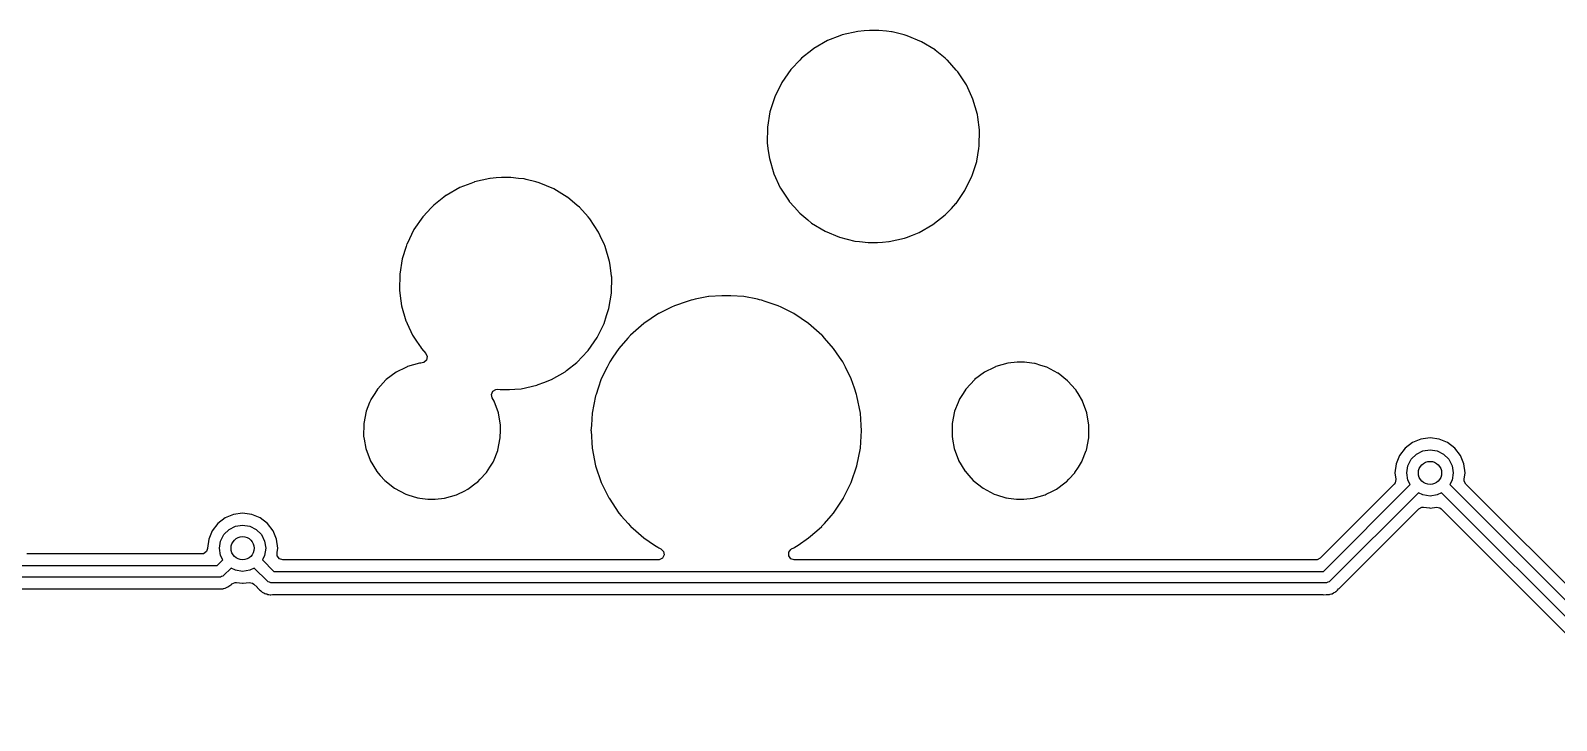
# Model space of a CAD drawing. Extents: x 0.6 to 14.8, y -5.2 to -0.6.
# Drawn here: x 2.549 to 3.586, y -2.127 to -1.658 of the extents above; entities that cross this region are included whole.
import ezdxf

# ---------------------------------------------------------------- set-up
doc = ezdxf.new("R2010")
doc.units = 0
doc.header["$MEASUREMENT"] = 0
doc.layers.add('BLACK', color=7, linetype='CONTINUOUS')

msp = doc.modelspace()

# ---------------------------------------------------------------- linework, layer by layer
at = {"layer": 'BLACK', "linetype": 'CONTINUOUS'}
for p, q in [((3.11097, -1.65845), (3.10052, -1.66081)), ((3.11112, -1.65844), (3.11097, -1.65845)), ((3.11536, -1.65812), (3.11112, -1.65844)), ((3.11112, -1.65844), (3.11112, -1.65844)), ((3.11893, -1.65785), (3.11536, -1.65812)), ((3.12531, -1.65785), (3.11893, -1.65785)), ((3.13046, -1.65837), (3.12531, -1.65785)), ((3.13406, -1.65874), (3.13046, -1.65837)), ((3.1342, -1.65875), (3.13406, -1.65874)), ((3.13406, -1.65874), (3.13406, -1.65874)), ((3.13434, -1.65879), (3.1342, -1.65875)), ((3.14253, -1.66086), (3.13434, -1.65879)), ((3.13434, -1.65879), (3.13434, -1.65879)), ((3.09054, -1.66469), (3.08124, -1.67001)), ((3.0989, -1.66144), (3.09054, -1.66469)), ((3.10039, -1.66086), (3.0989, -1.66144)), ((3.10052, -1.66081), (3.10039, -1.66086)), ((3.10039, -1.66086), (3.10039, -1.66086)), ((3.14458, -1.66139), (3.14253, -1.66086)), ((3.15446, -1.66553), (3.14458, -1.66139)), ((3.16362, -1.67109), (3.15446, -1.66553)), ((3.07161, -1.67794), (3.06601, -1.68389)), ((3.07283, -1.67664), (3.07161, -1.67794)), ((3.07976, -1.67118), (3.07283, -1.67664)), ((3.08113, -1.6701), (3.07976, -1.67118)), ((3.08124, -1.67001), (3.08113, -1.6701)), ((3.08113, -1.6701), (3.08113, -1.6701)), ((3.16373, -1.67118), (3.16362, -1.67109)), ((3.17042, -1.67674), (3.16373, -1.67118)), ((3.17186, -1.67794), (3.17042, -1.67674)), ((3.17195, -1.67804), (3.17186, -1.67794)), ((3.17801, -1.68483), (3.17195, -1.67804)), ((3.17195, -1.67804), (3.17195, -1.67804)), ((3.06549, -1.68444), (3.05938, -1.69324)), ((3.06601, -1.68389), (3.06549, -1.68444)), ((3.17899, -1.68593), (3.17801, -1.68483)), ((3.18486, -1.69488), (3.17899, -1.68593)), ((3.05938, -1.69324), (3.05465, -1.70285)), ((3.18669, -1.69885), (3.18486, -1.69488)), ((3.1886, -1.70299), (3.18669, -1.69885)), ((3.05465, -1.70285), (3.05138, -1.71305)), ((3.18935, -1.70461), (3.1886, -1.70299)), ((3.19234, -1.7149), (3.18935, -1.70461)), ((3.05138, -1.71305), (3.04966, -1.72362)), ((3.19259, -1.71673), (3.19234, -1.7149)), ((3.19376, -1.72533), (3.19259, -1.71673)), ((3.04966, -1.72362), (3.04952, -1.73433)), ((3.19365, -1.73622), (3.19379, -1.72551)), ((3.19379, -1.72551), (3.19376, -1.72533)), ((3.04952, -1.73433), (3.04954, -1.73448)), ((3.04954, -1.73448), (3.05024, -1.73964)), ((3.04954, -1.73448), (3.04954, -1.73448)), ((3.05024, -1.73964), (3.05096, -1.74495)), ((3.19193, -1.74679), (3.19335, -1.73802)), ((3.19335, -1.73802), (3.19362, -1.73636)), ((3.19362, -1.73636), (3.19365, -1.73622)), ((3.19362, -1.73636), (3.19362, -1.73636)), ((3.05096, -1.74495), (3.05396, -1.75523)), ((3.18884, -1.75642), (3.19188, -1.74693)), ((3.19188, -1.74693), (3.19193, -1.74679)), ((2.848, -1.76179), (2.84054, -1.76469)), ((2.85039, -1.76086), (2.848, -1.76179)), ((2.85052, -1.76081), (2.85039, -1.76086)), ((2.85039, -1.76086), (2.85039, -1.76086)), ((2.86097, -1.75845), (2.85052, -1.76081)), ((2.86112, -1.75844), (2.86097, -1.75845)), ((2.86536, -1.75812), (2.86112, -1.75844)), ((2.86112, -1.75844), (2.86112, -1.75844)), ((2.86893, -1.75785), (2.86536, -1.75812)), ((2.87531, -1.75785), (2.86893, -1.75785)), ((2.88046, -1.75837), (2.87531, -1.75785)), ((2.88406, -1.75874), (2.88046, -1.75837)), ((2.8842, -1.75875), (2.88406, -1.75874)), ((2.88406, -1.75874), (2.88406, -1.75874)), ((2.88555, -1.75909), (2.8842, -1.75875)), ((2.89219, -1.76078), (2.88555, -1.75909)), ((2.89458, -1.76139), (2.89219, -1.76078)), ((2.90446, -1.76553), (2.89458, -1.76139)), ((3.05396, -1.75523), (3.05402, -1.75536)), ((3.05402, -1.75536), (3.05402, -1.75536)), ((3.05402, -1.75536), (3.05836, -1.76476)), ((3.18392, -1.7666), (3.18866, -1.75699)), ((3.18866, -1.75699), (3.18884, -1.75642)), ((2.82976, -1.77118), (2.82283, -1.77664)), ((2.83113, -1.7701), (2.82976, -1.77118)), ((2.83124, -1.77001), (2.83113, -1.7701)), ((2.83113, -1.7701), (2.83113, -1.7701)), ((2.84054, -1.76469), (2.83124, -1.77001)), ((2.91362, -1.77109), (2.90446, -1.76553)), ((2.91373, -1.77118), (2.91362, -1.77109)), ((2.92042, -1.77674), (2.91373, -1.77118)), ((3.05836, -1.76476), (3.05845, -1.76496)), ((3.05845, -1.76496), (3.06432, -1.77392)), ((3.17782, -1.7754), (3.18392, -1.7666)), ((2.82117, -1.7784), (2.81559, -1.78433)), ((2.82283, -1.77664), (2.82117, -1.7784)), ((2.92186, -1.77794), (2.92042, -1.77674)), ((2.92195, -1.77804), (2.92186, -1.77794)), ((2.92777, -1.78456), (2.92195, -1.77804)), ((2.92195, -1.77804), (2.92195, -1.77804)), ((3.06432, -1.77392), (3.06441, -1.77402)), ((3.06441, -1.77402), (3.06441, -1.77402)), ((3.06441, -1.77402), (3.068, -1.77804)), ((3.068, -1.77804), (3.07145, -1.78191)), ((3.07145, -1.78191), (3.07156, -1.782)), ((3.07156, -1.782), (3.07156, -1.782)), ((3.07156, -1.782), (3.07709, -1.7866)), ((3.16207, -1.78983), (3.17048, -1.7832)), ((3.17048, -1.7832), (3.17467, -1.77875)), ((3.17467, -1.77875), (3.17772, -1.77551)), ((3.17772, -1.77551), (3.17782, -1.7754)), ((3.17772, -1.77551), (3.17772, -1.77551)), ((2.80938, -1.79324), (2.80465, -1.80285)), ((2.81549, -1.78444), (2.80938, -1.79324)), ((2.81559, -1.78433), (2.81549, -1.78444)), ((2.92899, -1.78593), (2.92777, -1.78456)), ((2.93486, -1.79488), (2.92899, -1.78593)), ((3.07709, -1.7866), (3.07969, -1.78876)), ((3.07969, -1.78876), (3.08884, -1.79431)), ((3.08884, -1.79431), (3.09872, -1.79846)), ((3.15277, -1.79515), (3.16207, -1.78983)), ((2.80404, -1.80475), (2.80138, -1.81305)), ((2.8046, -1.80299), (2.80404, -1.80475)), ((2.80465, -1.80285), (2.8046, -1.80299)), ((2.93717, -1.79989), (2.93486, -1.79488)), ((2.9386, -1.80299), (2.93717, -1.79989)), ((2.93935, -1.80461), (2.9386, -1.80299)), ((2.94234, -1.8149), (2.93935, -1.80461)), ((3.09872, -1.79846), (3.1091, -1.80109)), ((3.1091, -1.80109), (3.10925, -1.80111)), ((3.10925, -1.80111), (3.10925, -1.80111)), ((3.10925, -1.80111), (3.11212, -1.8014)), ((3.11212, -1.8014), (3.118, -1.80199)), ((3.118, -1.80199), (3.12437, -1.80199)), ((3.12437, -1.80199), (3.12794, -1.80172)), ((3.12794, -1.80172), (3.13219, -1.80141)), ((3.13219, -1.80141), (3.13234, -1.8014)), ((3.13219, -1.80141), (3.13219, -1.80141)), ((3.13234, -1.8014), (3.14278, -1.79903)), ((3.14278, -1.79903), (3.14417, -1.79849)), ((3.14417, -1.79849), (3.14816, -1.79694)), ((3.14816, -1.79694), (3.15277, -1.79515)), ((2.80138, -1.81305), (2.79966, -1.82362)), ((2.94269, -1.81744), (2.94234, -1.8149)), ((2.79966, -1.82362), (2.79952, -1.83433)), ((2.94369, -1.82483), (2.94269, -1.81744)), ((2.94365, -1.83622), (2.94379, -1.82551)), ((2.94379, -1.82551), (2.94369, -1.82483)), ((2.79952, -1.83433), (2.79954, -1.83448)), ((2.79954, -1.83448), (2.79954, -1.83448)), ((2.79954, -1.83448), (2.80004, -1.83817)), ((2.80004, -1.83817), (2.80096, -1.84495)), ((2.80096, -1.84495), (2.80396, -1.85523)), ((2.94193, -1.84679), (2.94362, -1.83637)), ((2.94362, -1.83636), (2.94365, -1.83622)), ((2.94362, -1.83637), (2.94362, -1.83636)), ((2.94362, -1.83636), (2.94362, -1.83636)), ((2.9844, -1.84599), (2.97579, -1.85023)), ((2.98647, -1.84497), (2.9844, -1.84599)), ((2.99518, -1.84201), (2.98647, -1.84497)), ((2.99773, -1.84115), (2.99518, -1.84201)), ((2.99786, -1.84111), (2.99773, -1.84115)), ((2.99773, -1.84115), (2.99773, -1.84115)), ((2.99903, -1.84087), (2.99786, -1.84111)), ((3.00041, -1.8406), (2.99903, -1.84087)), ((3.00965, -1.83876), (3.00041, -1.8406)), ((3.00978, -1.83875), (3.00965, -1.83876)), ((3.01859, -1.83817), (3.00978, -1.83875)), ((3.00978, -1.83875), (3.00978, -1.83875)), ((3.01865, -1.83817), (3.01859, -1.83817)), ((3.01859, -1.83817), (3.01859, -1.83817)), ((3.02466, -1.83817), (3.01865, -1.83817)), ((3.02472, -1.83817), (3.02466, -1.83817)), ((3.03353, -1.83875), (3.02472, -1.83817)), ((3.02472, -1.83817), (3.02472, -1.83817)), ((3.03366, -1.83876), (3.03353, -1.83875)), ((3.03353, -1.83875), (3.03353, -1.83875)), ((3.04289, -1.8406), (3.03366, -1.83876)), ((3.04428, -1.84087), (3.04289, -1.8406)), ((3.04545, -1.84111), (3.04428, -1.84087)), ((3.04557, -1.84115), (3.04545, -1.84111)), ((3.04813, -1.84201), (3.04557, -1.84115)), ((3.04557, -1.84115), (3.04557, -1.84115)), ((3.05684, -1.84497), (3.04813, -1.84201)), ((3.05891, -1.84599), (3.05684, -1.84497)), ((3.06751, -1.85023), (3.05891, -1.84599)), ((2.80396, -1.85523), (2.80402, -1.85536)), ((2.80402, -1.85536), (2.80402, -1.85536)), ((2.80402, -1.85536), (2.80483, -1.85712)), ((2.93866, -1.85699), (2.94035, -1.85171)), ((2.94035, -1.85171), (2.94188, -1.84693)), ((2.94188, -1.84693), (2.94193, -1.84679)), ((2.97568, -1.85029), (2.96568, -1.85697)), ((2.97579, -1.85023), (2.97568, -1.85029)), ((2.97579, -1.85023), (2.97579, -1.85023)), ((3.06763, -1.85029), (3.06751, -1.85023)), ((3.06751, -1.85023), (3.06751, -1.85023)), ((3.07763, -1.85697), (3.06763, -1.85029)), ((2.80483, -1.85712), (2.80845, -1.86496)), ((2.80845, -1.86496), (2.81107, -1.86897)), ((2.92782, -1.8754), (2.93392, -1.8666)), ((2.93392, -1.8666), (2.93866, -1.85699)), ((2.95484, -1.86695), (2.94871, -1.87395)), ((2.95655, -1.865), (2.95484, -1.86695)), ((2.95664, -1.8649), (2.95655, -1.865)), ((2.96568, -1.85697), (2.95664, -1.8649)), ((3.08667, -1.8649), (3.07763, -1.85697)), ((3.08676, -1.865), (3.08667, -1.8649)), ((3.08847, -1.86695), (3.08676, -1.865)), ((3.0946, -1.87395), (3.08847, -1.86695)), ((2.81107, -1.86897), (2.81418, -1.8737)), ((2.81418, -1.8737), (2.81432, -1.87392)), ((2.81432, -1.87392), (2.81441, -1.87402)), ((2.81441, -1.87402), (2.81441, -1.87402)), ((2.81441, -1.87402), (2.81742, -1.87739)), ((2.92359, -1.87989), (2.92772, -1.87551)), ((2.92772, -1.87551), (2.92782, -1.8754)), ((2.92772, -1.87551), (2.92772, -1.87551)), ((2.94871, -1.87395), (2.94465, -1.88001)), ((3.09866, -1.88001), (3.0946, -1.87395)), ((2.80384, -1.88688), (2.79727, -1.89012)), ((2.80477, -1.88643), (2.80384, -1.88688)), ((2.80493, -1.88635), (2.80477, -1.88643)), ((2.80477, -1.88643), (2.80477, -1.88643)), ((2.81315, -1.88403), (2.80493, -1.88635)), ((2.81403, -1.88395), (2.81315, -1.88403)), ((2.81487, -1.88387), (2.81403, -1.88395)), ((2.81608, -1.88356), (2.81487, -1.88387)), ((2.81788, -1.88195), (2.81608, -1.88356)), ((2.81742, -1.87739), (2.81839, -1.8796)), ((2.81839, -1.8796), (2.81788, -1.88195)), ((2.91311, -1.88901), (2.92015, -1.88346)), ((2.92015, -1.88346), (2.92048, -1.8832)), ((2.92048, -1.8832), (2.92359, -1.87989)), ((2.94062, -1.8868), (2.9367, -1.89473)), ((2.94197, -1.88406), (2.94062, -1.8868)), ((2.94202, -1.88395), (2.94197, -1.88406)), ((2.94197, -1.88406), (2.94197, -1.88406)), ((2.94252, -1.8832), (2.94202, -1.88395)), ((2.94465, -1.88001), (2.94252, -1.8832)), ((3.10079, -1.8832), (3.09866, -1.88001)), ((3.10128, -1.88395), (3.10079, -1.8832)), ((3.10134, -1.88406), (3.10128, -1.88395)), ((3.10269, -1.8868), (3.10134, -1.88406)), ((3.10134, -1.88406), (3.10134, -1.88406)), ((3.1066, -1.89473), (3.10269, -1.8868)), ((3.20384, -1.88688), (3.19727, -1.89012)), ((3.20477, -1.88643), (3.20384, -1.88688)), ((3.20493, -1.88635), (3.20477, -1.88643)), ((3.20477, -1.88643), (3.20477, -1.88643)), ((3.21315, -1.88403), (3.20493, -1.88635)), ((3.21949, -1.88344), (3.21315, -1.88403)), ((3.22442, -1.88344), (3.21949, -1.88344)), ((3.22934, -1.88403), (3.22442, -1.88344)), ((3.23118, -1.88424), (3.22934, -1.88403)), ((3.23136, -1.88427), (3.23118, -1.88424)), ((3.23118, -1.88424), (3.23118, -1.88424)), ((3.23153, -1.88432), (3.23136, -1.88427)), ((3.23557, -1.88557), (3.23153, -1.88432)), ((3.23153, -1.88432), (3.23153, -1.88432)), ((3.23952, -1.8868), (3.23557, -1.88557)), ((3.24707, -1.89078), (3.23952, -1.8868)), ((2.7903, -1.89537), (2.78476, -1.90136)), ((2.79042, -1.89523), (2.7903, -1.89537)), ((2.79727, -1.89012), (2.79042, -1.89523)), ((2.8939, -1.8986), (2.8977, -1.89712)), ((2.8977, -1.89712), (2.90277, -1.89515)), ((2.90277, -1.89515), (2.91207, -1.88983)), ((2.91207, -1.88983), (2.91311, -1.88901)), ((2.9367, -1.89473), (2.93455, -1.90109)), ((3.10876, -1.90109), (3.1066, -1.89473)), ((3.1903, -1.89537), (3.18476, -1.90136)), ((3.19042, -1.89523), (3.1903, -1.89537)), ((3.19727, -1.89012), (3.19042, -1.89523)), ((3.24722, -1.89089), (3.24707, -1.89078)), ((3.25362, -1.89594), (3.24722, -1.89089)), ((3.25378, -1.89606), (3.25362, -1.89594)), ((3.2539, -1.8962), (3.25378, -1.89606)), ((3.25897, -1.90198), (3.2539, -1.8962)), ((2.78269, -1.90457), (2.78007, -1.90873)), ((2.78453, -1.90166), (2.78269, -1.90457)), ((2.78462, -1.90151), (2.78453, -1.90166)), ((2.78453, -1.90166), (2.78453, -1.90166)), ((2.78476, -1.90136), (2.78462, -1.90151)), ((2.86197, -1.90533), (2.86293, -1.90312)), ((2.86251, -1.90768), (2.86197, -1.90533)), ((2.86378, -1.90983), (2.86251, -1.90768)), ((2.86293, -1.90312), (2.865, -1.90189)), ((2.865, -1.90189), (2.86625, -1.90181)), ((2.86625, -1.90181), (2.868, -1.90199)), ((2.868, -1.90199), (2.87437, -1.90199)), ((2.87437, -1.90199), (2.87794, -1.90172)), ((2.87794, -1.90172), (2.88219, -1.90141)), ((2.88219, -1.90141), (2.88234, -1.9014)), ((2.88219, -1.90141), (2.88219, -1.90141)), ((2.88234, -1.9014), (2.89278, -1.89903)), ((2.89278, -1.89903), (2.8939, -1.8986)), ((2.93284, -1.90612), (2.93049, -1.91792)), ((2.93311, -1.90533), (2.93284, -1.90612)), ((2.93455, -1.90109), (2.93311, -1.90533)), ((3.1102, -1.90533), (3.10876, -1.90109)), ((3.11047, -1.90612), (3.1102, -1.90533)), ((3.11282, -1.91792), (3.11047, -1.90612)), ((3.18269, -1.90457), (3.18007, -1.90873)), ((3.18453, -1.90166), (3.18269, -1.90457)), ((3.18462, -1.90151), (3.18453, -1.90166)), ((3.18453, -1.90166), (3.18453, -1.90166)), ((3.18476, -1.90136), (3.18462, -1.90151)), ((3.25941, -1.90249), (3.25897, -1.90198)), ((3.25951, -1.90264), (3.25941, -1.90249)), ((3.26076, -1.90475), (3.25951, -1.90264)), ((3.25951, -1.90264), (3.25951, -1.90264)), ((3.26369, -1.90967), (3.26076, -1.90475)), ((2.7769, -1.91666), (2.77523, -1.92504)), ((2.77925, -1.91077), (2.7769, -1.91666)), ((2.78, -1.9089), (2.77925, -1.91077)), ((2.78007, -1.90873), (2.78, -1.9089)), ((2.78, -1.9089), (2.78, -1.9089)), ((2.86674, -1.91784), (2.86378, -1.90983)), ((2.86819, -1.92626), (2.86674, -1.91784)), ((2.93048, -1.91805), (2.92996, -1.92608)), ((2.93049, -1.91792), (2.93048, -1.91805)), ((2.93048, -1.91805), (2.93048, -1.91805)), ((3.11282, -1.91805), (3.11282, -1.91792)), ((3.11335, -1.92608), (3.11282, -1.91805)), ((3.11282, -1.91805), (3.11282, -1.91805)), ((3.1769, -1.91666), (3.17523, -1.92504)), ((3.17925, -1.91077), (3.1769, -1.91666)), ((3.18, -1.9089), (3.17925, -1.91077)), ((3.18007, -1.90873), (3.18, -1.9089)), ((3.18, -1.9089), (3.18, -1.9089)), ((3.26378, -1.90983), (3.26369, -1.90967)), ((3.26369, -1.90967), (3.26369, -1.90967)), ((3.26674, -1.91784), (3.26378, -1.90983)), ((3.26819, -1.92626), (3.26674, -1.91784)), ((2.77522, -1.92644), (2.77513, -1.93281)), ((2.77523, -1.92504), (2.77522, -1.92644)), ((2.86814, -1.92963), (2.86818, -1.92644)), ((2.86818, -1.92644), (2.86819, -1.92626)), ((2.86818, -1.92644), (2.86818, -1.92644)), ((2.92996, -1.92608), (2.9297, -1.92992)), ((3.1136, -1.92992), (3.11335, -1.92608)), ((3.17522, -1.92644), (3.17513, -1.93281)), ((3.17523, -1.92504), (3.17522, -1.92644)), ((3.26814, -1.92963), (3.26818, -1.92644)), ((3.26818, -1.92644), (3.26819, -1.92626)), ((3.26818, -1.92644), (3.26818, -1.92644)), ((2.77513, -1.93281), (2.77512, -1.93358)), ((2.77512, -1.93358), (2.77515, -1.93376)), ((2.77515, -1.93376), (2.7755, -1.93578)), ((2.77515, -1.93376), (2.77515, -1.93376)), ((2.7755, -1.93578), (2.77657, -1.942)), ((2.86641, -1.94318), (2.86807, -1.9348)), ((2.86807, -1.9348), (2.86814, -1.92963)), ((2.9297, -1.92992), (2.92971, -1.93005)), ((2.92971, -1.93005), (2.93048, -1.9418)), ((3.11282, -1.9418), (3.11336, -1.93358)), ((3.11336, -1.93358), (3.11359, -1.93005)), ((3.11359, -1.93005), (3.1136, -1.92992)), ((3.17513, -1.93281), (3.17512, -1.93358)), ((3.17512, -1.93358), (3.17515, -1.93376)), ((3.17515, -1.93376), (3.1755, -1.93578)), ((3.17515, -1.93376), (3.17515, -1.93376)), ((3.1755, -1.93578), (3.17657, -1.942)), ((3.26641, -1.94318), (3.26807, -1.9348)), ((3.26807, -1.9348), (3.26814, -1.92963)), ((3.48808, -1.93801), (3.48314, -1.9418)), ((3.49383, -1.93563), (3.48808, -1.93801)), ((3.5, -1.93482), (3.49383, -1.93563)), ((3.50617, -1.93563), (3.5, -1.93482)), ((3.51192, -1.93801), (3.50617, -1.93563)), ((3.51686, -1.9418), (3.51192, -1.93801)), ((2.77657, -1.942), (2.77953, -1.95002)), ((2.86335, -1.95084), (2.86634, -1.94334)), ((2.86634, -1.94334), (2.86641, -1.94318)), ((2.93048, -1.9418), (2.93048, -1.9418)), ((2.93048, -1.9418), (2.93049, -1.94192)), ((2.93049, -1.94192), (2.93284, -1.95372)), ((3.11047, -1.95372), (3.11282, -1.94192)), ((3.11282, -1.94192), (3.11282, -1.9418)), ((3.11282, -1.9418), (3.11282, -1.9418)), ((3.17657, -1.942), (3.17952, -1.95002)), ((3.26335, -1.95084), (3.26634, -1.94334)), ((3.26634, -1.94334), (3.26641, -1.94318)), ((3.47935, -1.94674), (3.47697, -1.95249)), ((3.48314, -1.9418), (3.47935, -1.94674)), ((3.48502, -1.95379), (3.48726, -1.9494)), ((3.48726, -1.9494), (3.49074, -1.94592)), ((3.49074, -1.94592), (3.49513, -1.94368)), ((3.49513, -1.94368), (3.5, -1.94291)), ((3.5, -1.94291), (3.50487, -1.94368)), ((3.50487, -1.94368), (3.50926, -1.94592)), ((3.50926, -1.94592), (3.51274, -1.9494)), ((3.51274, -1.9494), (3.51498, -1.95379)), ((3.52065, -1.94674), (3.51686, -1.9418)), ((3.52303, -1.95249), (3.52065, -1.94674)), ((2.77953, -1.95002), (2.77962, -1.95017)), ((2.77962, -1.95017), (2.77962, -1.95017)), ((2.77962, -1.95017), (2.7838, -1.9572)), ((2.7838, -1.9572), (2.78389, -1.95736)), ((2.78389, -1.95736), (2.78401, -1.95749)), ((2.78401, -1.95749), (2.78401, -1.95749)), ((2.78401, -1.95749), (2.78649, -1.96032)), ((2.78649, -1.96032), (2.78952, -1.96378)), ((2.85445, -1.96291), (2.85856, -1.95847)), ((2.85856, -1.95847), (2.85868, -1.95834)), ((2.85856, -1.95847), (2.85856, -1.95847)), ((2.85868, -1.95834), (2.86099, -1.95467)), ((2.86099, -1.95467), (2.86315, -1.95126)), ((2.86315, -1.95126), (2.86324, -1.95111)), ((2.86324, -1.95111), (2.86335, -1.95084)), ((2.93284, -1.95372), (2.9367, -1.96511)), ((3.1066, -1.96511), (3.11047, -1.95372)), ((3.17952, -1.95002), (3.17962, -1.95017)), ((3.17962, -1.95017), (3.17962, -1.95017)), ((3.17962, -1.95017), (3.1838, -1.9572)), ((3.1838, -1.9572), (3.18389, -1.95736)), ((3.18389, -1.95736), (3.18401, -1.95749)), ((3.18401, -1.95749), (3.18401, -1.95749)), ((3.18401, -1.95749), (3.18649, -1.96032)), ((3.18649, -1.96032), (3.18952, -1.96378)), ((3.25445, -1.96291), (3.25856, -1.95847)), ((3.25856, -1.95847), (3.25868, -1.95834)), ((3.25856, -1.95847), (3.25856, -1.95847)), ((3.25868, -1.95834), (3.26099, -1.95467)), ((3.26099, -1.95467), (3.26315, -1.95126)), ((3.26315, -1.95126), (3.26324, -1.95111)), ((3.26324, -1.95111), (3.26335, -1.95084)), ((3.47697, -1.95249), (3.47615, -1.95866)), ((3.47615, -1.95866), (3.47671, -1.96291)), ((3.48425, -1.95866), (3.48502, -1.95379)), ((3.48502, -1.96353), (3.48425, -1.95866)), ((3.51498, -1.95379), (3.51575, -1.95866)), ((3.51575, -1.95866), (3.51498, -1.96353)), ((3.52385, -1.95866), (3.52303, -1.95249)), ((3.52329, -1.96291), (3.52385, -1.95866)), ((2.78952, -1.96378), (2.79623, -1.96907)), ((2.79623, -1.96907), (2.80379, -1.97304)), ((2.84345, -1.971), (2.84604, -1.96972)), ((2.84604, -1.96972), (2.85173, -1.96547)), ((2.85173, -1.96547), (2.85274, -1.96471)), ((2.85274, -1.96471), (2.85289, -1.96461)), ((2.85274, -1.96471), (2.85274, -1.96471)), ((2.85289, -1.96461), (2.85445, -1.96291)), ((2.9367, -1.96511), (2.93801, -1.96776)), ((2.93801, -1.96776), (2.9419, -1.97564)), ((3.10141, -1.97564), (3.1053, -1.96776)), ((3.1053, -1.96776), (3.1066, -1.96511)), ((3.18952, -1.96378), (3.19623, -1.96907)), ((3.19623, -1.96907), (3.20379, -1.97304)), ((3.24345, -1.971), (3.24604, -1.96972)), ((3.24604, -1.96972), (3.25173, -1.96547)), ((3.25173, -1.96547), (3.25274, -1.96471)), ((3.25274, -1.96471), (3.25289, -1.96461)), ((3.25274, -1.96471), (3.25274, -1.96471)), ((3.25289, -1.96461), (3.25445, -1.96291)), ((3.47562, -1.96631), (3.42538, -2.01656)), ((3.4275, -2.02559), (3.48656, -1.96654)), ((3.47629, -1.96541), (3.47562, -1.96631)), ((3.47673, -1.96304), (3.47629, -1.96541)), ((3.47671, -1.96291), (3.47673, -1.96304)), ((3.48656, -1.96654), (3.48502, -1.96353)), ((3.51498, -1.96353), (3.51344, -1.96654)), ((3.51344, -1.96654), (3.66305, -2.11614)), ((3.52327, -1.96304), (3.52329, -1.96291)), ((3.52328, -1.96416), (3.52327, -1.96304)), ((3.52438, -1.96631), (3.52328, -1.96416)), ((3.66518, -2.10711), (3.52438, -1.96631)), ((2.80379, -1.97304), (2.80525, -1.9735)), ((2.80525, -1.9735), (2.81178, -1.97552)), ((2.81178, -1.97552), (2.81178, -1.97552)), ((2.81178, -1.97552), (2.81195, -1.97558)), ((2.81195, -1.97558), (2.81213, -1.9756)), ((2.81213, -1.9756), (2.81213, -1.9756)), ((2.81213, -1.9756), (2.81343, -1.97575)), ((2.81343, -1.97575), (2.81888, -1.9764)), ((2.81888, -1.9764), (2.82382, -1.9764)), ((2.82382, -1.9764), (2.83016, -1.97582)), ((2.83016, -1.97582), (2.83838, -1.9735)), ((2.83838, -1.9735), (2.83919, -1.9731)), ((2.83919, -1.9731), (2.84345, -1.971)), ((2.9419, -1.97564), (2.94202, -1.9759)), ((2.94202, -1.9759), (2.94871, -1.9859)), ((3.0946, -1.9859), (3.10128, -1.9759)), ((3.10128, -1.9759), (3.10141, -1.97564)), ((3.20379, -1.97304), (3.20525, -1.9735)), ((3.20525, -1.9735), (3.21178, -1.97552)), ((3.21178, -1.97552), (3.21178, -1.97552)), ((3.21178, -1.97552), (3.21195, -1.97558)), ((3.21195, -1.97558), (3.21213, -1.9756)), ((3.21213, -1.9756), (3.21213, -1.9756)), ((3.21213, -1.9756), (3.21343, -1.97575)), ((3.21343, -1.97575), (3.21888, -1.9764)), ((3.21888, -1.9764), (3.22382, -1.9764)), ((3.22382, -1.9764), (3.23016, -1.97582)), ((3.23016, -1.97582), (3.23838, -1.9735)), ((3.23838, -1.9735), (3.23919, -1.9731)), ((3.23919, -1.9731), (3.24345, -1.971)), ((3.49212, -1.97211), (3.43192, -2.03231)), ((3.49513, -1.97364), (3.49212, -1.97211)), ((3.5, -1.97441), (3.49513, -1.97364)), ((3.50487, -1.97364), (3.5, -1.97441)), ((3.50788, -1.97211), (3.50487, -1.97364)), ((3.65863, -2.12286), (3.50788, -1.97211)), ((2.68099, -1.98919), (2.67605, -1.99298)), ((2.68674, -1.98681), (2.68099, -1.98919)), ((2.69291, -1.986), (2.68674, -1.98681)), ((2.69909, -1.98681), (2.69291, -1.986)), ((2.70484, -1.98919), (2.69909, -1.98681)), ((2.70977, -1.99298), (2.70484, -1.98919)), ((2.94871, -1.9859), (2.95032, -1.98774)), ((2.95032, -1.98774), (2.95492, -1.99298)), ((3.08839, -1.99298), (3.09299, -1.98774)), ((3.09299, -1.98774), (3.0946, -1.9859)), ((3.43826, -2.03713), (3.49235, -1.98304)), ((3.49235, -1.98304), (3.4945, -1.98195)), ((3.4945, -1.98195), (3.49562, -1.98193)), ((3.49562, -1.98193), (3.49975, -1.98247)), ((3.49975, -1.98247), (3.5, -1.98251)), ((3.5, -1.98251), (3.50438, -1.98193)), ((3.50438, -1.98193), (3.50675, -1.98237)), ((3.50675, -1.98237), (3.50765, -1.98304)), ((3.50765, -1.98304), (3.581, -2.05639)), ((2.67226, -1.99792), (2.66988, -2.00367)), ((2.67605, -1.99298), (2.67226, -1.99792)), ((2.67794, -2.00498), (2.68017, -2.00059)), ((2.68017, -2.00059), (2.68366, -1.9971)), ((2.68366, -1.9971), (2.68805, -1.99487)), ((2.68805, -1.99487), (2.69291, -1.99409)), ((2.69291, -1.99409), (2.69778, -1.99487)), ((2.69778, -1.99487), (2.70217, -1.9971)), ((2.70217, -1.9971), (2.70565, -2.00059)), ((2.70565, -2.00059), (2.70789, -2.00498)), ((2.71356, -1.99792), (2.70977, -1.99298)), ((2.71595, -2.00367), (2.71356, -1.99792)), ((2.95492, -1.99298), (2.95664, -1.99494)), ((2.95664, -1.99494), (2.95673, -1.99502)), ((2.95673, -1.99502), (2.96018, -1.99805)), ((2.96018, -1.99805), (2.96568, -2.00287)), ((3.07763, -2.00287), (3.08312, -1.99805)), ((3.08312, -1.99805), (3.08657, -1.99502)), ((3.08657, -1.99502), (3.08667, -1.99494)), ((3.08667, -1.99494), (3.08839, -1.99298)), ((2.66836, -2.01215), (2.66641, -2.01357)), ((2.66908, -2.00993), (2.66836, -2.01215)), ((2.66988, -2.00367), (2.66907, -2.00984)), ((2.66907, -2.00984), (2.66908, -2.00993)), ((2.67717, -2.00984), (2.67794, -2.00498)), ((2.67794, -2.01471), (2.67717, -2.00984)), ((2.70789, -2.00498), (2.70866, -2.00984)), ((2.70866, -2.00984), (2.70789, -2.01471)), ((2.71676, -2.00984), (2.71595, -2.00367)), ((2.71637, -2.0128), (2.71676, -2.00984)), ((2.96568, -2.00287), (2.97289, -2.00769)), ((2.97289, -2.00769), (2.97509, -2.00916)), ((2.97509, -2.00916), (2.97568, -2.00955)), ((2.97568, -2.00955), (2.97579, -2.00961)), ((2.97579, -2.00961), (2.97579, -2.00961)), ((2.97579, -2.00961), (2.9772, -2.0103)), ((2.9772, -2.0103), (2.97893, -2.01198)), ((2.97893, -2.01198), (2.97934, -2.01436)), ((3.06412, -2.01259), (3.06554, -2.01065)), ((3.06554, -2.01065), (3.0661, -2.0103)), ((3.0661, -2.0103), (3.06751, -2.00961)), ((3.06751, -2.00961), (3.06763, -2.00955)), ((3.06751, -2.00961), (3.06751, -2.00961)), ((3.06763, -2.00955), (3.06822, -2.00916)), ((3.06822, -2.00916), (3.07042, -2.00769)), ((3.07042, -2.00769), (3.07763, -2.00287)), ((1.77329, -2.02165), (2.67553, -2.02165)), ((2.6652, -2.01376), (2.54629, -2.01376)), ((2.66641, -2.01357), (2.6652, -2.01376)), ((2.67553, -2.02165), (2.67947, -2.01772)), ((2.67947, -2.01772), (2.67794, -2.01471)), ((2.70789, -2.01471), (2.70636, -2.01772)), ((2.70636, -2.01772), (2.71423, -2.02559)), ((2.71631, -2.01329), (2.71637, -2.0128)), ((2.71646, -2.015), (2.71631, -2.01329)), ((2.71788, -2.01695), (2.71646, -2.015)), ((2.72017, -2.0177), (2.71788, -2.01695)), ((2.97548, -2.0177), (2.72017, -2.0177)), ((2.97614, -2.01764), (2.97548, -2.0177)), ((2.97827, -2.01652), (2.97614, -2.01764)), ((2.97934, -2.01436), (2.97827, -2.01652)), ((3.06412, -2.015), (3.06412, -2.01259)), ((3.06554, -2.01695), (3.06412, -2.015)), ((3.06783, -2.0177), (3.06554, -2.01695)), ((3.39524, -2.0177), (3.06783, -2.0177)), ((3.42262, -2.0177), (3.39524, -2.0177)), ((3.42323, -2.01765), (3.42262, -2.0177)), ((3.42538, -2.01656), (3.42323, -2.01765)), ((2.67717, -2.02953), (1.77165, -2.02953)), ((2.67747, -2.02943), (2.67717, -2.02953)), ((2.67778, -2.02948), (2.67747, -2.02943)), ((2.6786, -2.02906), (2.67778, -2.02948)), ((2.67948, -2.02878), (2.6786, -2.02906)), ((2.67967, -2.02852), (2.67948, -2.02878)), ((2.67995, -2.02837), (2.67967, -2.02852)), ((2.68504, -2.02329), (2.67995, -2.02837)), ((2.68805, -2.02482), (2.68504, -2.02329)), ((2.69291, -2.02559), (2.68805, -2.02482)), ((2.69778, -2.02482), (2.69291, -2.02559)), ((2.70079, -2.02329), (2.69778, -2.02482)), ((2.70981, -2.03231), (2.70079, -2.02329)), ((2.7101, -2.03246), (2.70981, -2.03231)), ((2.71028, -2.03271), (2.7101, -2.03246)), ((2.71116, -2.033), (2.71028, -2.03271)), ((2.71423, -2.02559), (3.4275, -2.02559)), ((3.43145, -2.03271), (3.43057, -2.033)), ((3.43163, -2.03246), (3.43145, -2.03271)), ((3.43192, -2.03231), (3.43163, -2.03246)), ((2.38096, -2.03742), (2.67506, -2.03742)), ((2.67506, -2.03742), (2.67522, -2.03743)), ((2.67522, -2.03743), (2.67541, -2.0375)), ((2.67541, -2.0375), (2.67735, -2.03742)), ((2.67735, -2.03742), (2.6775, -2.03742)), ((2.6775, -2.03742), (2.67827, -2.03742)), ((2.67827, -2.03742), (2.67844, -2.03739)), ((2.67844, -2.03739), (2.67864, -2.03738)), ((2.67864, -2.03738), (2.67945, -2.03735)), ((2.67945, -2.03735), (2.67981, -2.03733)), ((2.67981, -2.03733), (2.68023, -2.03715)), ((2.68023, -2.03715), (2.68105, -2.0369)), ((2.68105, -2.0369), (2.68114, -2.03689)), ((2.68114, -2.03689), (2.6815, -2.03682)), ((2.68114, -2.03689), (2.68114, -2.03689)), ((2.6815, -2.03682), (2.68239, -2.03627)), ((2.68239, -2.03627), (2.6829, -2.03601)), ((2.6829, -2.03601), (2.68361, -2.0357)), ((2.68361, -2.0357), (2.68386, -2.03559)), ((2.68361, -2.0357), (2.68361, -2.0357)), ((2.68386, -2.03559), (2.68405, -2.03543)), ((2.68405, -2.03543), (2.68422, -2.03526)), ((2.68422, -2.03526), (2.68494, -2.0347)), ((2.68494, -2.0347), (2.68525, -2.03451)), ((2.68494, -2.0347), (2.68494, -2.0347)), ((2.68494, -2.0347), (2.68494, -2.0347)), ((2.68525, -2.03451), (2.68547, -2.03422)), ((2.68547, -2.03422), (2.68559, -2.03411)), ((2.68559, -2.03411), (2.68778, -2.03312)), ((2.68778, -2.03312), (2.68871, -2.03314)), ((2.68871, -2.03314), (2.69291, -2.03369)), ((2.69291, -2.03369), (2.69317, -2.03366)), ((2.69317, -2.03366), (2.69729, -2.03311)), ((2.69729, -2.03311), (2.69966, -2.03355)), ((2.69966, -2.03355), (2.70056, -2.03422)), ((2.70056, -2.03422), (2.70274, -2.0364)), ((2.70274, -2.0364), (2.70285, -2.03653)), ((2.70285, -2.03653), (2.70294, -2.0367)), ((2.70294, -2.0367), (2.7032, -2.03695)), ((2.7032, -2.03695), (2.70436, -2.03803)), ((2.70436, -2.03803), (2.70447, -2.03813)), ((2.70447, -2.03813), (2.70501, -2.03867)), ((2.70501, -2.03867), (2.70516, -2.03877)), ((2.70516, -2.03877), (2.70531, -2.03891)), ((2.70531, -2.03891), (2.70617, -2.0397)), ((2.70617, -2.0397), (2.70656, -2.03986)), ((2.70656, -2.03986), (2.70659, -2.03987)), ((2.70659, -2.03987), (2.70735, -2.04027)), ((2.70735, -2.04027), (2.70743, -2.04033)), ((2.70743, -2.04033), (2.70743, -2.04033)), ((2.70743, -2.04033), (2.70772, -2.04053)), ((2.70772, -2.04053), (2.70807, -2.04061)), ((2.70807, -2.04061), (2.70807, -2.04061)), ((2.70807, -2.04061), (2.70874, -2.04077)), ((2.70874, -2.04077), (2.70929, -2.04095)), ((2.70929, -2.04095), (2.71001, -2.04123)), ((2.71001, -2.04123), (2.71001, -2.04123)), ((2.71001, -2.04123), (2.71026, -2.04133)), ((2.71026, -2.04133), (2.71051, -2.04136)), ((2.71051, -2.04136), (2.71075, -2.04136)), ((2.71075, -2.04136), (2.71165, -2.04146)), ((2.71198, -2.03342), (2.71116, -2.033)), ((2.71165, -2.04146), (2.71166, -2.04147)), ((2.71166, -2.04147), (2.71166, -2.04147)), ((2.71166, -2.04147), (2.71201, -2.04155)), ((2.7123, -2.03337), (2.71198, -2.03342)), ((2.71201, -2.04155), (2.71315, -2.04139)), ((2.7126, -2.03346), (2.7123, -2.03337)), ((3.42913, -2.03346), (2.7126, -2.03346)), ((2.71315, -2.04139), (2.71367, -2.04136)), ((2.71367, -2.04136), (3.19452, -2.04136)), ((3.19452, -2.04136), (3.42703, -2.04136)), ((3.42703, -2.04136), (3.42719, -2.04137)), ((3.42719, -2.04137), (3.42738, -2.04143)), ((3.42738, -2.04143), (3.42932, -2.04136)), ((3.42944, -2.03337), (3.42913, -2.03346)), ((3.42932, -2.04136), (3.42947, -2.04136)), ((3.42975, -2.03342), (3.42944, -2.03337)), ((3.42947, -2.04136), (3.43023, -2.04136)), ((3.43057, -2.033), (3.42975, -2.03342)), ((3.43023, -2.04136), (3.43041, -2.04133)), ((3.43041, -2.04133), (3.43061, -2.04131)), ((3.43061, -2.04131), (3.43137, -2.04128)), ((3.43137, -2.04128), (3.43142, -2.04128)), ((3.43142, -2.04128), (3.43178, -2.04127)), ((3.43178, -2.04127), (3.43211, -2.04113)), ((3.43211, -2.04113), (3.4322, -2.04109)), ((3.43211, -2.04113), (3.43211, -2.04113)), ((3.4322, -2.04109), (3.43302, -2.04084)), ((3.43302, -2.04084), (3.43311, -2.04082)), ((3.43311, -2.04082), (3.43347, -2.04076)), ((3.43311, -2.04082), (3.43311, -2.04082)), ((3.43347, -2.04076), (3.43436, -2.04021)), ((3.43436, -2.04021), (3.43487, -2.03994)), ((3.43487, -2.03994), (3.43558, -2.03964)), ((3.43558, -2.03964), (3.43583, -2.03953)), ((3.43558, -2.03964), (3.43558, -2.03964)), ((3.43583, -2.03953), (3.43602, -2.03937)), ((3.43602, -2.03937), (3.43619, -2.0392)), ((3.43619, -2.0392), (3.4369, -2.03864)), ((3.4369, -2.03864), (3.43722, -2.03844)), ((3.43722, -2.03844), (3.43791, -2.03753)), ((3.43791, -2.03753), (3.43826, -2.03713)), ((3.581, -2.05639), (3.65156, -2.12696))]:
    msp.add_line(p, q, dxfattribs=at)
at = {"layer": 'BLACK'}
for centre in [(3.5, -1.95866), (2.69291, -2.00984)]:
    msp.add_circle(centre, 0.007874, dxfattribs=at)

doc.saveas('drawing.dxf')
